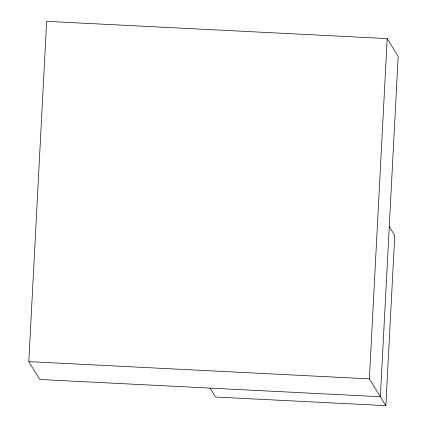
<?xml version="1.0" encoding="UTF-8"?>
<svg xmlns="http://www.w3.org/2000/svg" width="427" height="427" viewBox="0 0 427 427"><rect width="100%" height="100%" fill="white"/><g stroke="black" fill="none" stroke-linecap="round" stroke-linejoin="round"><path stroke-width="0.64" d="M28.817 361.632L46.65 21.35L387.193 38.595L398.183 56.444L380.35 396.726L39.807 379.48L28.817 361.632L369.36 378.872L385.843 405.65L215.571 397.03L210.079 388.1M369.36 378.872L387.193 38.595M385.843 405.65L394.756 235.512L389.264 226.582"/></g></svg>
